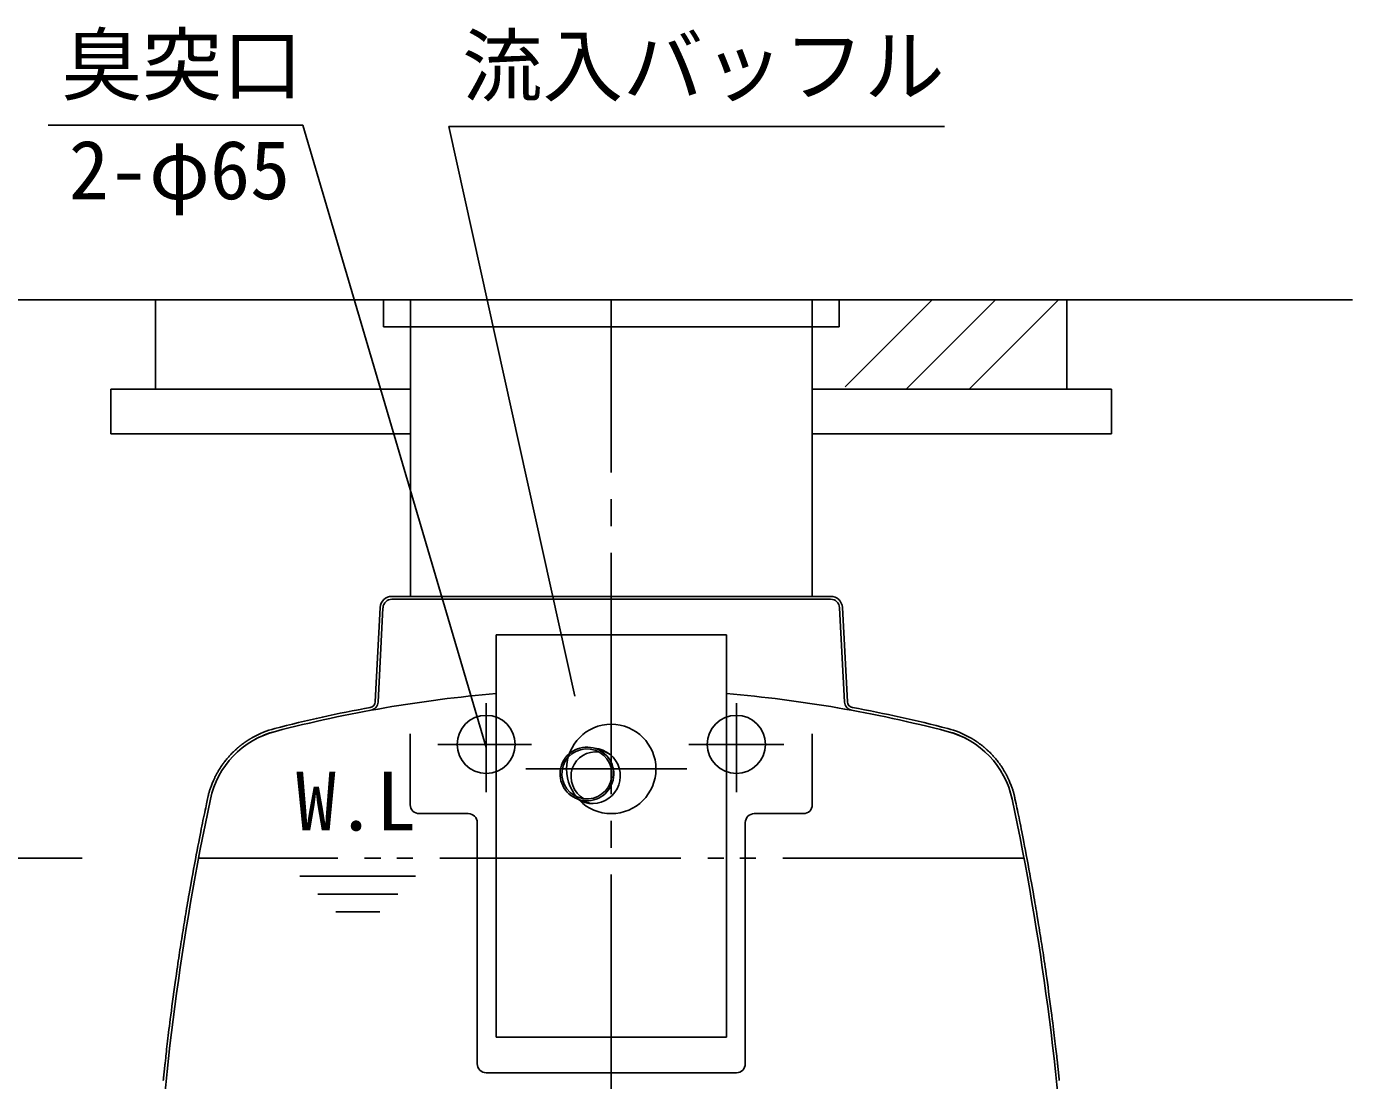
# Model space of a CAD drawing. Units: millimetres, scale not verified. Extents: x -8910 to 8910, y -6308 to 6308.
# Drawn here: x 288 to 1772, y -2019 to -839 of the extents above; entities that cross this region are included whole.
import ezdxf
from ezdxf.enums import TextEntityAlignment as Align

# ---------------------------------------------------------------- set-up
doc = ezdxf.new("R2010")
doc.units = ezdxf.units.MM
doc.header["$LTSCALE"] = 30
doc.linetypes.add('CHAIN2', pattern=[12, 9, -1, 1, -1])
doc.linetypes.add('DOUBLE_CHAIN2', pattern=[12.8, 9, -1, 0.6, -0.6, 0.6, -1])
for name, color, linetype, lineweight in [('0-1_機器', 2, 'Continuous', 25), ('0-2_空気管', 3, 'Continuous', 25), ('0-6_製作', 5, 'Continuous', 25)]:
    doc.layers.add(name, color=color, linetype=linetype, lineweight=lineweight)
doc.styles.add('ＭＳ ゴシック', font='')
doc.styles.get('ＭＳ ゴシック').set_extended_font_data('MS Gothic')

msp = doc.modelspace()

# ---------------------------------------------------------------- linework, layer by layer
at = {"layer": '0-1_機器'}
for p, q in [((372.24, -1145.28), (1771.8, -1145.28)), ((432.24, -1245.28), (432.24, -1145.28)), ((1204.04, -1242.69), (1301.45, -1145.28)), ((1272.16, -1245.28), (1372.16, -1145.28)), ((1342.87, -1245.28), (1442.87, -1145.28)), ((1452.24, -1245.28), (1452.24, -1145.28)), ((382.24, -1295.28), (382.24, -1245.28)), ((382.24, -1245.28), (717.38, -1245.28)), ((1167.11, -1245.28), (1502.24, -1245.28)), ((1502.24, -1295.28), (1502.24, -1245.28)), ((382.24, -1295.28), (717.38, -1295.28)), ((1167.11, -1295.28), (1502.24, -1295.28))]:
    msp.add_line(p, q, dxfattribs=at)
at = {"layer": '0-2_空気管'}
for p, q in [((596.97, -949.74), (311.97, -949.74)), ((802.24, -1646.4), (596.97, -949.74)), ((1315.33, -950.99), (760.33, -950.99)), ((901.35, -1588.88), (760.33, -950.99)), ((687.24, -1145.28), (687.24, -1175.28)), ((717.38, -1477.08), (717.38, -1145.28)), ((1167.11, -1145.28), (1167.11, -1477.08)), ((687.24, -1175.28), (1197.24, -1175.28)), ((1187.75, -1477.08), (696.73, -1477.08)), ((1187.75, -1480.28), (696.73, -1480.28)), ((683.55, -1489.59), (678.02, -1595.16)), ((686.74, -1489.76), (681.21, -1595.32)), ((1197.74, -1489.76), (1203.27, -1595.32)), ((1200.94, -1489.59), (1206.47, -1595.16)), ((813.24, -1520.28), (1071.24, -1520.28)), ((813.24, -1520.28), (813.24, -1970.28)), ((1071.24, -1970.28), (1071.24, -1520.28)), ((717.24, -1710.28), (717.24, -1630.8)), ((1167.24, -1630.8), (1167.24, -1710.28)), ((924.77, -1647.49), (934.45, -1650.84)), ((905.15, -1704.19), (916.16, -1708)), ((782.24, -1720.28), (727.24, -1720.28)), ((1157.24, -1720.28), (1102.24, -1720.28)), ((792.24, -2000.28), (792.24, -1730.28)), ((1092.24, -1730.28), (1092.24, -2000.28)), ((723.3, -1790.28), (593.8, -1790.28)), ((703.3, -1810.28), (613.8, -1810.28)), ((683.3, -1830.28), (633.8, -1830.28)), ((462.94, -1850.97), (462.45, -1854.06)), ((463.44, -1847.89), (462.94, -1850.97)), ((813.24, -1970.28), (1071.24, -1970.28)), ((802.24, -2010.28), (1082.24, -2010.28))]:
    msp.add_line(p, q, dxfattribs=at)
at = {"layer": '0-2_空気管', "linetype": 'CHAIN2'}
for p, q in [((942.24, -2778.43), (942.24, -1145.28)), ((802.24, -1696.31), (802.24, -1596.48)), ((1082.24, -1696.31), (1082.24, -1596.48)), ((747.99, -1642.78), (852.77, -1642.78)), ((1029.07, -1642.78), (1135.28, -1642.78)), ((846.64, -1670.28), (1026.8, -1670.28))]:
    msp.add_line(p, q, dxfattribs=at)
at = {"layer": '0-2_空気管', "linetype": 'DOUBLE_CHAIN2'}
msp.add_line((1404.19, -1770.28), (480.29, -1770.28), dxfattribs=at)
at = {"layer": '0-2_空気管'}
for points in [[(687.24, -1145.28), (1197.24, -1145.28), (1197.24, -1175.28)], [(526.29, -1644.86), (526.05, -1645.06), (525.79, -1645.27), (525.53, -1645.49), (525.27, -1645.71), (525.01, -1645.93), (524.75, -1646.15), (524.51, -1646.35), (524.28, -1646.54), (524.07, -1646.72), (523.89, -1646.88), (523.73, -1647.02), (523.59, -1647.14), (523.46, -1647.25), (523.35, -1647.35), (523.24, -1647.45), (523.14, -1647.53), (523.04, -1647.62), (522.95, -1647.71), (522.85, -1647.79), (522.76, -1647.87), (522.68, -1647.95), (522.6, -1648.02), (522.52, -1648.08), (522.46, -1648.14), (522.28, -1648.3)], [(536.46, -1637.58), (536.28, -1637.69), (535.96, -1637.89), (535.8, -1637.99), (535.64, -1638.1), (535.31, -1638.32), (534.97, -1638.54), (534.79, -1638.65), (534.61, -1638.77), (534.43, -1638.89), (534.25, -1639.01), (534.06, -1639.14), (533.86, -1639.27), (533.67, -1639.4), (533.47, -1639.53), (533.26, -1639.67), (533.06, -1639.81), (532.85, -1639.95), (532.64, -1640.09), (532.43, -1640.24), (532.2, -1640.39), (531.97, -1640.56), (531.72, -1640.74), (531.46, -1640.93), (531.17, -1641.13), (530.87, -1641.35), (530.53, -1641.6), (530.19, -1641.86), (529.83, -1642.13), (529.09, -1642.68), (528.73, -1642.95), (528.39, -1643.21), (528.07, -1643.45), (527.77, -1643.68), (527.5, -1643.9), (527.24, -1644.1), (526.99, -1644.29), (526.76, -1644.48), (526.52, -1644.67), (526.29, -1644.86)], [(540.85, -1634.97), (540.85, -1634.98), (540.85, -1634.98), (540.85, -1634.98), (540.84, -1634.98), (540.84, -1634.98), (540.83, -1634.99), (540.82, -1634.99), (540.79, -1635.01), (540.77, -1635.02), (540.74, -1635.04), (540.71, -1635.05), (540.67, -1635.08), (540.62, -1635.1), (540.57, -1635.13), (540.51, -1635.17), (540.44, -1635.2), (540.37, -1635.25), (540.29, -1635.29), (540.2, -1635.34), (540.11, -1635.39), (540.01, -1635.45), (539.89, -1635.52), (539.77, -1635.59), (539.63, -1635.67), (539.48, -1635.76), (539.3, -1635.86), (539.11, -1635.97), (538.9, -1636.1), (538.67, -1636.23), (538.44, -1636.37), (538.19, -1636.52), (537.94, -1636.67), (537.69, -1636.82), (537.46, -1636.97), (537.23, -1637.11), (537.01, -1637.24), (536.82, -1637.36), (536.63, -1637.47), (536.46, -1637.58)], [(1345.77, -1636.21), (1345.66, -1636.14), (1345.56, -1636.08), (1345.47, -1636.03), (1345.4, -1635.99), (1345.32, -1635.95), (1345.06, -1635.79), (1344.99, -1635.75), (1344.91, -1635.71), (1344.83, -1635.66), (1344.66, -1635.56), (1344.57, -1635.51), (1344.48, -1635.46), (1344.4, -1635.41), (1344.33, -1635.37), (1344.26, -1635.33), (1344.19, -1635.29), (1344.14, -1635.26), (1344.09, -1635.23), (1344.04, -1635.2), (1344, -1635.18), (1343.96, -1635.16), (1343.92, -1635.14), (1343.89, -1635.12), (1343.85, -1635.1), (1343.82, -1635.08), (1343.79, -1635.06), (1343.77, -1635.05), (1343.74, -1635.04), (1343.72, -1635.02), (1343.7, -1635.01), (1343.69, -1635), (1343.66, -1634.99), (1343.65, -1634.98), (1343.64, -1634.98), (1343.64, -1634.98), (1343.64, -1634.98), (1343.63, -1634.98), (1343.63, -1634.97)], [(1350.42, -1639.13), (1350.28, -1639.04), (1350.14, -1638.95), (1350.02, -1638.87), (1349.91, -1638.8), (1349.81, -1638.73), (1349.71, -1638.67), (1349.62, -1638.61), (1349.54, -1638.55), (1349.46, -1638.5), (1349.38, -1638.45), (1349.3, -1638.4), (1349.22, -1638.34), (1349.13, -1638.29), (1349.05, -1638.23), (1348.95, -1638.17), (1348.85, -1638.11), (1348.74, -1638.04), (1348.62, -1637.96), (1348.48, -1637.87), (1348.34, -1637.78), (1348.19, -1637.69), (1348.03, -1637.59), (1347.87, -1637.49), (1347.72, -1637.39), (1347.57, -1637.3), (1347.43, -1637.21), (1347.29, -1637.13), (1347.17, -1637.05), (1347.05, -1636.98), (1346.93, -1636.91), (1346.82, -1636.84), (1346.71, -1636.77), (1346.6, -1636.7), (1346.48, -1636.64), (1346.37, -1636.56), (1346.24, -1636.49), (1346, -1636.34), (1345.88, -1636.27), (1345.77, -1636.21)], [(1362.2, -1648.3), (1361.78, -1647.92), (1361.6, -1647.76), (1361.38, -1647.56), (1361.14, -1647.35), (1360.87, -1647.1), (1360.58, -1646.85), (1360.27, -1646.58), (1359.95, -1646.3), (1359.63, -1646.02), (1359.3, -1645.74), (1358.97, -1645.46), (1358.63, -1645.19), (1358.28, -1644.9), (1357.92, -1644.62), (1357.55, -1644.32), (1357.16, -1644.02), (1356.75, -1643.7), (1356.32, -1643.37), (1355.87, -1643.03), (1355.42, -1642.7), (1354.97, -1642.36), (1354.53, -1642.04), (1354.11, -1641.72), (1353.71, -1641.43), (1353.34, -1641.16), (1353.01, -1640.92), (1352.72, -1640.71), (1352.45, -1640.52), (1352.22, -1640.36), (1352, -1640.2), (1351.8, -1640.06), (1351.61, -1639.93), (1351.42, -1639.81), (1351.25, -1639.69), (1351.07, -1639.57), (1350.9, -1639.45), (1350.73, -1639.34), (1350.57, -1639.24), (1350.42, -1639.13)], [(522.28, -1648.3), (521.62, -1648.9), (521.35, -1649.15), (521.01, -1649.45), (520.64, -1649.79), (520.23, -1650.17), (519.79, -1650.57), (519.32, -1651.01), (518.85, -1651.46), (518.37, -1651.92), (517.89, -1652.39), (517.41, -1652.87), (516.92, -1653.38), (516.42, -1653.91), (515.89, -1654.48), (515.34, -1655.1), (514.74, -1655.77), (514.11, -1656.5), (513.44, -1657.3), (512.72, -1658.15), (511.99, -1659.04), (511.25, -1659.95), (510.51, -1660.87), (509.79, -1661.77), (509.1, -1662.65), (508.46, -1663.47), (507.87, -1664.25), (507.33, -1664.97), (506.84, -1665.64), (506.38, -1666.28), (505.96, -1666.89), (505.56, -1667.48), (505.19, -1668.06), (504.82, -1668.63), (504.46, -1669.2), (504.11, -1669.78), (503.76, -1670.35), (503.42, -1670.92), (503.09, -1671.49), (502.76, -1672.05)], [(1363.47, -1649.45), (1363.14, -1649.15), (1362.2, -1648.3)], [(1382.68, -1673.69), (1382.37, -1673.15), (1382.05, -1672.61), (1381.73, -1672.05), (1381.4, -1671.49), (1381.06, -1670.92), (1380.72, -1670.35), (1380.38, -1669.78), (1380.02, -1669.2), (1379.66, -1668.63), (1379.3, -1668.06), (1378.92, -1667.48), (1378.52, -1666.89), (1378.1, -1666.28), (1377.65, -1665.64), (1377.15, -1664.97), (1376.62, -1664.25), (1376.03, -1663.47), (1375.38, -1662.65), (1374.7, -1661.77), (1373.98, -1660.87), (1373.24, -1659.95), (1372.5, -1659.04), (1371.76, -1658.15), (1371.05, -1657.3), (1370.37, -1656.5), (1369.74, -1655.77), (1369.15, -1655.1), (1368.59, -1654.48), (1368.07, -1653.91), (1367.56, -1653.38), (1367.07, -1652.87), (1366.59, -1652.39), (1366.11, -1651.92), (1365.63, -1651.46), (1365.16, -1651.01), (1364.7, -1650.57), (1364.26, -1650.17), (1363.84, -1649.79), (1363.47, -1649.45)], [(502.76, -1672.05), (502.44, -1672.61), (502.12, -1673.15), (501.81, -1673.69), (501.51, -1674.22), (501.21, -1674.74), (500.91, -1675.25), (500.62, -1675.76), (500.34, -1676.27), (500.06, -1676.77), (499.79, -1677.28), (499.52, -1677.79), (499.25, -1678.32), (498.97, -1678.87), (498.68, -1679.46), (498.38, -1680.09), (498.06, -1680.78), (497.72, -1681.55), (497.35, -1682.39), (496.95, -1683.32), (496.53, -1684.32), (496.08, -1685.37), (495.64, -1686.46), (495.19, -1687.57), (494.76, -1688.66), (494.34, -1689.74), (493.95, -1690.76), (493.59, -1691.74), (493.27, -1692.65), (492.97, -1693.52), (492.7, -1694.35), (492.46, -1695.15), (492.23, -1695.93), (492.01, -1696.69), (491.81, -1697.45), (491.62, -1698.2), (491.43, -1698.95), (491.27, -1699.67), (491.11, -1700.35), (490.97, -1700.99)], [(1394.06, -1703.53), (1393.85, -1702.51), (1393.75, -1702.08), (1393.65, -1701.57), (1393.52, -1700.99), (1393.38, -1700.35), (1393.22, -1699.67), (1393.05, -1698.95), (1392.87, -1698.2), (1392.67, -1697.45), (1392.47, -1696.69), (1392.26, -1695.93), (1392.03, -1695.15), (1391.78, -1694.35), (1391.51, -1693.52), (1391.22, -1692.65), (1390.89, -1691.74), (1390.54, -1690.76), (1390.14, -1689.74), (1389.73, -1688.66), (1389.29, -1687.57), (1388.85, -1686.46), (1388.4, -1685.37), (1387.96, -1684.32), (1387.53, -1683.32), (1387.13, -1682.39), (1386.76, -1681.55), (1386.42, -1680.78), (1386.1, -1680.09), (1385.8, -1679.46), (1385.51, -1678.87), (1385.24, -1678.32), (1384.97, -1677.79), (1384.42, -1676.77), (1384.14, -1676.27), (1383.86, -1675.76), (1383.57, -1675.25), (1383.28, -1674.74), (1382.98, -1674.22), (1382.68, -1673.69)], [(490.42, -1703.53), (489.56, -1707.6), (489.19, -1709.31), (488.76, -1711.36), (488.27, -1713.69), (487.72, -1716.26), (487.15, -1719.03), (486.54, -1721.93), (485.91, -1724.94), (485.28, -1727.99), (484.65, -1731.06), (484.02, -1734.18), (483.37, -1737.39), (482.71, -1740.75), (482.01, -1744.31), (481.26, -1748.1), (480.48, -1752.18), (479.63, -1756.61), (478.72, -1761.38), (477.76, -1766.46), (476.78, -1771.72), (475.78, -1777.08), (474.78, -1782.44), (473.8, -1787.71), (472.87, -1792.78), (472, -1797.57), (471.19, -1802), (470.46, -1806.09), (469.78, -1809.9), (469.15, -1813.46), (468.57, -1816.84), (468.01, -1820.07), (467.48, -1823.21), (466.96, -1826.3), (466.45, -1829.38), (465.94, -1832.47), (465.43, -1835.55), (464.43, -1841.72), (463.94, -1844.8), (463.44, -1847.89)], [(490.97, -1700.99), (490.84, -1701.57), (490.73, -1702.08), (490.42, -1703.53)], [(1395.72, -1711.36), (1395.29, -1709.31), (1394.06, -1703.53)], [(1422.53, -1857.14), (1422.04, -1854.06), (1421.54, -1850.97), (1421.05, -1847.89), (1420.55, -1844.8), (1420.05, -1841.72), (1419.05, -1835.55), (1418.55, -1832.47), (1418.04, -1829.38), (1417.52, -1826.3), (1417, -1823.21), (1416.47, -1820.07), (1415.92, -1816.84), (1415.33, -1813.46), (1414.7, -1809.9), (1414.02, -1806.09), (1413.29, -1802), (1412.49, -1797.57), (1411.61, -1792.78), (1410.68, -1787.71), (1409.7, -1782.44), (1408.71, -1777.08), (1407.71, -1771.72), (1406.72, -1766.46), (1405.76, -1761.38), (1404.85, -1756.61), (1404.01, -1752.18), (1403.22, -1748.1), (1402.48, -1744.31), (1401.78, -1740.75), (1401.11, -1737.39), (1400.46, -1734.18), (1399.83, -1731.06), (1399.2, -1727.99), (1398.57, -1724.94), (1397.95, -1721.93), (1397.34, -1719.03), (1396.76, -1716.26), (1396.22, -1713.69), (1395.72, -1711.36)], [(462.45, -1854.06), (461.95, -1857.14), (461.46, -1860.23), (460.97, -1863.32), (460.48, -1866.4), (459.99, -1869.49), (459.51, -1872.58), (459.03, -1875.66), (458.56, -1878.76), (458.08, -1881.91), (457.59, -1885.15), (457.09, -1888.54), (456.57, -1892.12), (456.02, -1895.95), (455.44, -1900.07), (454.82, -1904.52), (454.15, -1909.34), (453.45, -1914.45), (452.72, -1919.76), (451.99, -1925.16), (451.26, -1930.56), (450.55, -1935.87), (449.87, -1940.98), (449.24, -1945.81), (448.66, -1950.27), (448.13, -1954.4), (447.64, -1958.23), (447.19, -1961.82), (446.77, -1965.22), (446.38, -1968.48), (446.01, -1971.64), (445.64, -1974.75), (445.29, -1977.85), (444.94, -1980.89), (444.61, -1983.85), (444.29, -1986.65), (444, -1989.26), (443.74, -1991.63), (443.51, -1993.71), (442.86, -1999.59)], [(1441.62, -1999.59), (1441.17, -1995.45), (1440.98, -1993.71), (1440.75, -1991.63), (1440.49, -1989.26), (1440.19, -1986.65), (1439.88, -1983.85), (1439.55, -1980.89), (1439.2, -1977.85), (1438.84, -1974.75), (1438.48, -1971.64), (1438.1, -1968.48), (1437.71, -1965.22), (1437.29, -1961.82), (1436.84, -1958.23), (1436.36, -1954.4), (1435.83, -1950.27), (1435.25, -1945.81), (1434.61, -1940.98), (1433.93, -1935.87), (1433.22, -1930.56), (1432.5, -1925.16), (1431.76, -1919.76), (1431.04, -1914.45), (1430.34, -1909.34), (1429.67, -1904.52), (1429.04, -1900.07), (1428.46, -1895.95), (1427.91, -1892.12), (1427.39, -1888.54), (1426.89, -1885.15), (1426.41, -1881.91), (1425.93, -1878.76), (1425.45, -1875.66), (1424.97, -1872.58), (1424.49, -1869.49), (1424.01, -1866.4), (1423.52, -1863.32), (1423.03, -1860.23), (1422.53, -1857.14)], [(442.86, -1999.59), (442.83, -1999.88), (442.82, -2000.01), (442.8, -2000.16), (442.78, -2000.33), (442.76, -2000.51), (442.74, -2000.71), (442.72, -2000.92), (442.69, -2001.14), (442.65, -2001.58), (442.62, -2001.81), (442.59, -2002.04), (442.57, -2002.28), (442.54, -2002.54), (442.51, -2002.81), (442.48, -2003.09), (442.45, -2003.4), (442.41, -2003.73), (442.37, -2004.08), (442.33, -2004.44), (442.3, -2004.8), (442.26, -2005.16), (442.22, -2005.51), (442.18, -2005.85), (442.15, -2006.16), (442.12, -2006.45), (442.09, -2006.72), (442.06, -2006.98), (442.03, -2007.22), (442.01, -2007.46), (441.98, -2007.71), (441.96, -2007.96), (441.93, -2008.23), (441.9, -2008.52), (441.86, -2008.82), (441.83, -2009.14), (441.8, -2009.46), (441.76, -2009.78), (441.73, -2010.09), (441.7, -2010.39)], [(1442.59, -2008.53), (1442.56, -2008.24), (1442.53, -2007.97), (1442.5, -2007.71), (1442.47, -2007.47), (1442.45, -2007.22), (1442.42, -2006.98), (1442.4, -2006.72), (1442.37, -2006.45), (1442.34, -2006.16), (1442.3, -2005.85), (1442.26, -2005.51), (1442.23, -2005.16), (1442.19, -2004.79), (1442.15, -2004.43), (1442.11, -2004.07), (1442.07, -2003.72), (1442.04, -2003.39), (1442, -2003.09), (1441.97, -2002.8), (1441.94, -2002.53), (1441.92, -2002.28), (1441.89, -2002.04), (1441.86, -2001.8), (1441.84, -2001.58), (1441.81, -2001.35), (1441.77, -2000.92), (1441.74, -2000.71), (1441.72, -2000.51), (1441.7, -2000.32), (1441.68, -2000.15), (1441.67, -2000.01), (1441.62, -1999.59)], [(441.04, -2016.63), (441.03, -2016.76), (441.01, -2016.89), (441, -2017), (440.99, -2017.11), (440.98, -2017.22), (440.96, -2017.44), (440.95, -2017.55), (440.94, -2017.66), (440.92, -2017.77), (440.91, -2017.88), (440.9, -2017.98), (440.89, -2018.09), (440.88, -2018.18), (440.87, -2018.26), (440.86, -2018.33), (440.86, -2018.4), (440.85, -2018.45), (440.85, -2018.5), (440.84, -2018.54), (440.84, -2018.62), (440.83, -2018.65), (440.83, -2018.68), (440.83, -2018.71), (440.82, -2018.77), (440.82, -2018.79), (440.82, -2018.82), (440.81, -2018.84), (440.81, -2018.86), (440.81, -2018.87), (440.81, -2018.88), (440.81, -2018.91), (440.8, -2018.91), (440.8, -2018.93)], [(441.7, -2010.39), (441.67, -2010.68), (441.64, -2010.93), (441.61, -2011.17), (441.59, -2011.38), (441.57, -2011.58), (441.55, -2011.77), (441.53, -2011.95), (441.51, -2012.12), (441.5, -2012.28), (441.48, -2012.44), (441.46, -2012.59), (441.45, -2012.74), (441.43, -2012.89), (441.42, -2013.03), (441.4, -2013.17), (441.39, -2013.3), (441.38, -2013.43), (441.37, -2013.55), (441.35, -2013.67), (441.34, -2013.78), (441.33, -2013.88), (441.32, -2013.98), (441.3, -2014.18), (441.29, -2014.27), (441.27, -2014.46), (441.26, -2014.56), (441.25, -2014.66), (441.24, -2014.77), (441.22, -2014.88), (441.21, -2015.01), (441.2, -2015.15), (441.18, -2015.3), (441.16, -2015.47), (441.13, -2015.81), (441.11, -2015.99), (441.09, -2016.16), (441.07, -2016.33), (441.06, -2016.49), (441.04, -2016.63)], [(1443.28, -2015.09), (1443.27, -2014.95), (1443.25, -2014.83), (1443.24, -2014.72), (1443.23, -2014.61), (1443.22, -2014.52), (1443.21, -2014.43), (1443.2, -2014.34), (1443.19, -2014.25), (1443.19, -2014.16), (1443.18, -2014.07), (1443.16, -2013.97), (1443.15, -2013.88), (1443.14, -2013.77), (1443.13, -2013.67), (1443.12, -2013.56), (1443.11, -2013.44), (1443.1, -2013.32), (1443.08, -2013.18), (1443.07, -2013.05), (1443.05, -2012.9), (1443.04, -2012.76), (1443.02, -2012.61), (1443, -2012.45), (1442.99, -2012.29), (1442.97, -2012.13), (1442.95, -2011.96), (1442.94, -2011.79), (1442.91, -2011.6), (1442.89, -2011.4), (1442.87, -2011.18), (1442.85, -2010.95), (1442.82, -2010.69), (1442.79, -2010.41), (1442.76, -2010.11), (1442.72, -2009.79), (1442.69, -2009.47), (1442.65, -2009.15), (1442.62, -2008.83), (1442.59, -2008.53)], [(1443.68, -2018.93), (1443.68, -2018.91), (1443.68, -2018.9), (1443.68, -2018.88), (1443.67, -2018.87), (1443.67, -2018.86), (1443.67, -2018.84), (1443.67, -2018.79), (1443.67, -2018.76), (1443.66, -2018.73), (1443.65, -2018.66), (1443.65, -2018.59), (1443.64, -2018.55), (1443.64, -2018.51), (1443.63, -2018.47), (1443.63, -2018.42), (1443.62, -2018.37), (1443.62, -2018.31), (1443.61, -2018.24), (1443.6, -2018.16), (1443.59, -2018.08), (1443.58, -2017.98), (1443.57, -2017.87), (1443.55, -2017.65), (1443.54, -2017.53), (1443.51, -2017.31), (1443.5, -2017.2), (1443.49, -2017.09), (1443.48, -2016.98), (1443.47, -2016.87), (1443.46, -2016.76), (1443.44, -2016.64), (1443.43, -2016.51), (1443.42, -2016.37), (1443.4, -2016.22), (1443.38, -2016.06), (1443.33, -2015.55), (1443.31, -2015.39), (1443.3, -2015.23), (1443.28, -2015.09)]]:
    msp.add_lwpolyline(points, dxfattribs=at)
for centre, radius in [((802.24, -1642.78), 32.5), ((1082.24, -1642.78), 32.5), ((942.24, -1670.28), 50)]:
    msp.add_circle(centre, radius, dxfattribs=at)
for centre, radius, start, end in [((696.73, -1490.28), 13.2, 90, 177), ((696.73, -1490.28), 10, 90, 177), ((1187.75, -1490.28), 13.2, 2.99998, 90), ((1187.75, -1490.28), 10, 2.99998, 90), ((942.24, -3080.28), 1500, 94.9335, 104.51398), ((942.24, -3080.28), 1500, 75.48569, 85.06644), ((942.24, -3080.28), 1503.2, 100.33286, 104.51398), ((671.23, -1594.8), 6.8, 280.33899, 357), ((671.23, -1594.8), 10, 280.33899, 357), ((1213.26, -1594.8), 10, 183, 259.661), ((1213.26, -1594.8), 6.8, 183, 259.661), ((942.24, -3080.28), 1503.2, 75.48598, 79.66042), ((591.37, -1724.96), 100, 104.51399, 168.01199), ((591.37, -1724.96), 103.2, 104.51399, 119.31), ((591.37, -1724.96), 100, 104.51399, 119.31), ((1293.11, -1724.96), 100, 60.68999, 75.48599), ((1293.11, -1724.96), 100, 11.98799, 75.48599), ((1293.11, -1724.96), 103.2, 60.68999, 75.48599), ((921.25, -1678.01), 31, 236.12399, 85.689), ((3428.13, -2327.29), 3000, 168.01242, 177), ((942.24, -1670.28), 50, 222.97299, 224.491), ((-1543.65, -2327.29), 3000, 2.99998, 11.98755), ((727.24, -1710.28), 10, 180, 270), ((782.24, -1730.28), 10, 0, 90), ((1102.24, -1730.28), 10, 90, 180), ((1157.24, -1710.28), 10, 270, 0), ((802.24, -2000.28), 10, 180, 270), ((1082.24, -2000.28), 10, 270, 0)]:
    msp.add_arc(centre, radius, start, end, dxfattribs=at)
for major_axis in [(-28.43, 9.84), (-26.54, 9.19)]:
    msp.add_ellipse((914.96, -1675.84), major_axis=major_axis, ratio=0.997, dxfattribs=at)
for major_axis, start_param, end_param in [((17.89, -22.22), 2.3257982, 5.0766772), ((-19.17, 23.8), 5.0663404, 5.2837872), ((-19.17, 23.8), 2.1421946, 2.260346)]:
    msp.add_ellipse((925.3, -1679.42), major_axis=major_axis, ratio=0.9743, start_param=start_param, end_param=end_param, dxfattribs=at)
at = {"layer": '0-6_製作', "color": 2}
for p, q in [((-648.73, -1145.28), (380.09, -1145.28)), ((136.01, -1770.28), (349.89, -1770.28))]:
    msp.add_line(p, q, dxfattribs=at)

# ---------------------------------------------------------------- texts
at = {"layer": '0-2_空気管', "color": 4, "style": 'ＭＳ ゴシック'}
for s, p in [('臭突口', (326.97, -934.74)), ('流入バッフル', (775.33, -935.99)), ('2-φ65', (335.1, -1052.38)), ('W.L', (589.3, -1758.9))]:
    msp.add_text(s, height=65.98, dxfattribs=at).set_placement(p, align=Align.BOTTOM_LEFT)

doc.saveas('drawing.dxf')
